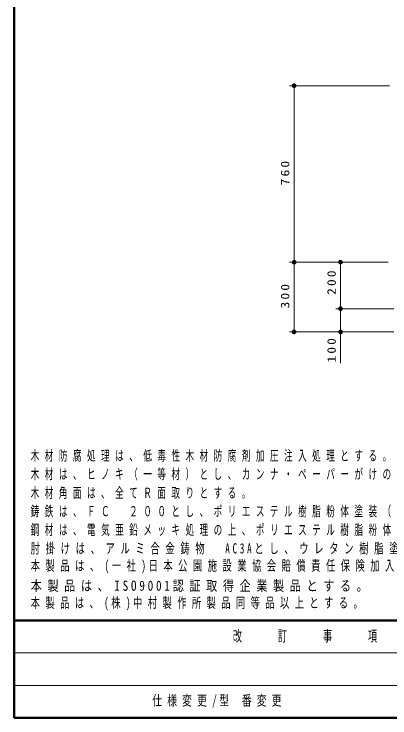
# Model space of a CAD drawing. Units: millimetres on the paper, scale 1:20. Extents: x -365 to 0, y 0 to 257.
# Drawn here: x -365 to -284.1, y 0 to 151.5 of the extents above; entities that cross this region are included whole.
import ezdxf

# ---------------------------------------------------------------- set-up
doc = ezdxf.new("R2010")
doc.units = ezdxf.units.MM
doc.layers.add('1_20', color=7, linetype='Continuous', lineweight=25)
doc.layers.add('LY_5', color=7, linetype='Continuous', lineweight=13)
doc.layers.add('99', color=7, linetype='Continuous')
doc.layers.add('CLASS1', color=7, linetype='Continuous')
doc.styles.add('ＭＳ ゴシック', font='')
doc.styles.get('ＭＳ ゴシック').set_extended_font_data('MS Gothic')

# ---------------------------------------------------------------- blocks, each defined once
blk = doc.blocks.new('filled_dot')
at = {"color": 0, "linetype": 'Continuous', "lineweight": -2, "const_width": 1.25}
blk.add_lwpolyline([(-0.625, 0, 1), (0.625, 0, 1)], format="xyb", close=True, dxfattribs=at)

msp = doc.modelspace()

# ---------------------------------------------------------------- linework, layer by layer
at = {"layer": '1_20', "lineweight": 13}
for p, q in [((-284.229, 136.086), (-305.729, 136.086)), ((-304.729, 98.086), (-304.729, 136.086)), ((-284.479, 98.086), (-305.729, 98.086)), ((-304.729, 83.086), (-304.729, 98.086)), ((-294.729, 88.086), (-294.729, 98.086)), ((-283.229, 88.086), (-295.729, 88.086)), ((-294.729, 76.359), (-294.729, 88.086)), ((-283.229, 83.086), (-305.729, 83.086))]:
    msp.add_line(p, q, dxfattribs=at)
at = {"layer": 'LY_5', "lineweight": 50}
for p, q in [((-365, 257), (-365, 0)), ((-365, 21), (0, 21)), ((-365, 0), (0, 0))]:
    msp.add_line(p, q, dxfattribs=at)
at = {"layer": 'LY_5'}
for p, q in [((-365, 14), (-238.5, 14)), ((-365, 7), (-238.5, 7))]:
    msp.add_line(p, q, dxfattribs=at)

# ---------------------------------------------------------------- block references
at = {"layer": '1_20', "lineweight": 13, "xscale": 0.4, "yscale": 0.4}
for p, rotation in [((-304.729, 136.086), 270), ((-304.729, 98.086), 270), ((-294.729, 98.086), 270), ((-294.729, 88.086), 270), ((-304.729, 83.086), 90), ((-294.729, 83.086), 90)]:
    msp.add_blockref('filled_dot', p, dxfattribs=dict(at, rotation=rotation))

# ---------------------------------------------------------------- texts
at = {"layer": '1_20', "char_height": 1.833, "attachment_point": 8, "rotation": 90, "style": 'ＭＳ ゴシック'}
for s, insert in [('\\T1.33;\\W1.15;760', (-305.729, 117.501)), ('\\T1.33;\\W1.15;200', (-295.729, 93.925)), ('\\T1.33;\\W1.15;300', (-305.729, 91.003)), ('\\T1.33;\\W1.15;100', (-295.729, 79.359))]:
    msp.add_mtext(s, dxfattribs=dict(at, insert=insert))
at = {"layer": '99', "insert": (-335.25, 3.5), "char_height": 2.199, "attachment_point": 4, "style": 'ＭＳ ゴシック'}
msp.add_mtext('\\T1.53;\\W0.7;仕様変更/型\\~番変更', dxfattribs=at)
at = {"layer": 'CLASS1', "char_height": 2.199, "attachment_point": 7, "style": 'ＭＳ ゴシック'}
for s, insert in [('\\T1.64;\\W0.6;木材防腐処理は、低毒性木材防腐剤加圧注入処理とする。', (-361.422, 55.116)), ('\\T1.64;\\W0.6;木材は、ヒノキ（一等材）とし、カンナ・ペーパーがけの上、木材保護着色塗料（メイプル）塗装仕上げとする。', (-361.422, 51.116)), ('\\T1.64;\\W0.6;木材角面は、全てＲ面取りとする。', (-361.422, 47.116)), ('\\T1.64;\\W0.6;鋳鉄は、ＦＣ\u3000２００とし、ポリエステル樹脂粉体塗装（ダークグレー）仕上げとする。', (-361.422, 43.116)), ('\\T1.64;\\W0.6;鋼材は、電気亜鉛メッキ処理の上、ポリエステル樹脂粉体塗装（ダークグレー）仕上げとする。', (-361.422, 39.116)), ('\\T1.61;\\W0.65;肘掛けは、アルミ合金鋳物\u3000AC3Aとし、ウレタン樹脂塗料塗装（ダークグレー）仕上げとする。', (-361.422, 35.116)), ('\\T1.59;\\W0.65;本製品は、(一社)日本公園施設業協会賠償責任保険加入製品とする。', (-361.422, 31.116)), ('\\T1.5;\\W0.8;本製品は、ISO9001認証取得企業製品とする。', (-361.422, 27.116)), ('\\T1.58;\\W0.65;本製品は、(株)中村製作所製品同等品以上とする。', (-361.422, 23.116))]:
    msp.add_mtext(s, dxfattribs=dict(at, insert=insert))
at = {"layer": 'LY_5', "color": 4, "insert": (-301.75, 17.5), "char_height": 2.346, "attachment_point": 5, "style": 'ＭＳ ゴシック'}
msp.add_mtext('\\T1.64;\\W0.6;改\u3000\u3000訂\u3000\u3000事\u3000\u3000項', dxfattribs=at)

doc.saveas('drawing.dxf')
